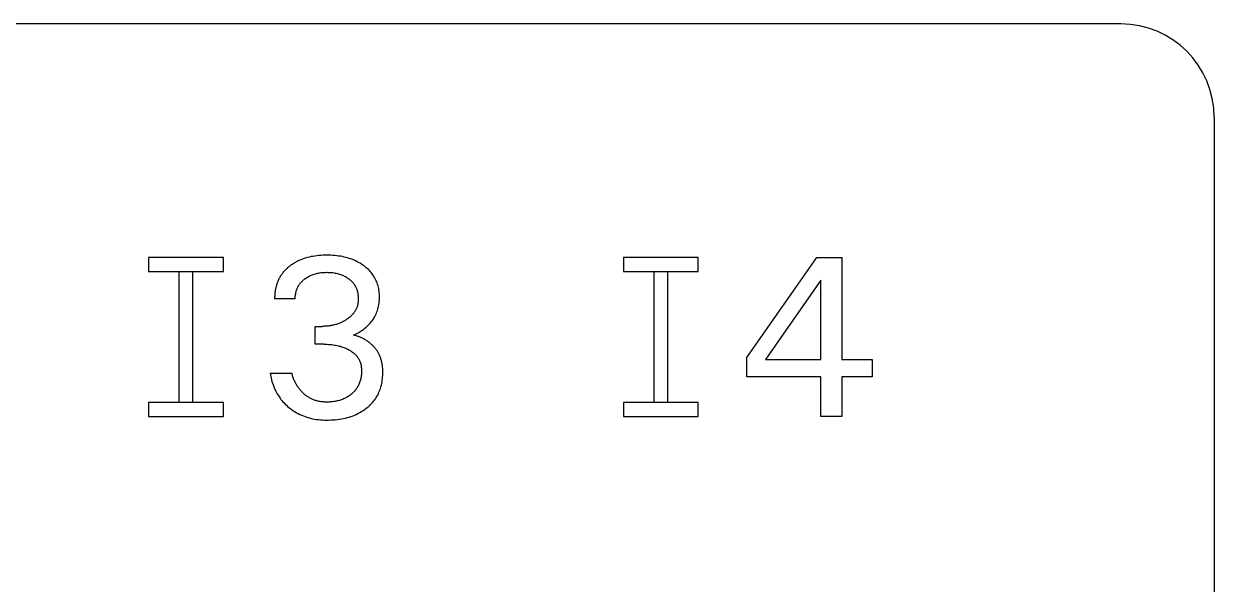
# Model space of a CAD drawing. Extents: x 0 to 420, y 0 to 297.
# Drawn here: x 170.53 to 183.26, y 253.86 to 259.86 of the extents above; entities that cross this region are included whole.
import ezdxf

# ---------------------------------------------------------------- set-up
doc = ezdxf.new("R2010")
doc.units = 0
doc.header["$LTSCALE"] = 23.1
doc.layers.add('10000_FRONT', color=7, linetype='CONTINUOUS')

msp = doc.modelspace()

# ---------------------------------------------------------------- linework, layer by layer
at = {"layer": '10000_FRONT', "color": 7, "linetype": 'CONTINUOUS'}
for p, q in [((182.263, 259.856), (148.763, 259.856)), ((183.263, 258.856), (183.263, 170.856)), ((173.664, 257.376), (173.642, 257.373)), ((173.685, 257.378), (173.664, 257.376)), ((173.707, 257.38), (173.685, 257.378)), ((173.728, 257.381), (173.707, 257.38)), ((173.75, 257.381), (173.728, 257.381)), ((173.772, 257.382), (173.75, 257.381)), ((173.792, 257.381), (173.772, 257.382)), ((173.813, 257.381), (173.792, 257.381)), ((173.834, 257.38), (173.813, 257.381)), ((173.855, 257.378), (173.834, 257.38)), ((173.876, 257.376), (173.855, 257.378)), ((173.896, 257.373), (173.876, 257.376)), ((173.917, 257.37), (173.896, 257.373)), ((171.863, 257.356), (171.863, 257.206)), ((172.663, 257.356), (171.863, 257.356)), ((172.663, 257.206), (172.663, 257.356)), ((173.351, 257.247), (173.344, 257.24)), ((173.359, 257.253), (173.351, 257.247)), ((173.366, 257.259), (173.359, 257.253)), ((173.374, 257.265), (173.366, 257.259)), ((173.381, 257.271), (173.374, 257.265)), ((173.39, 257.277), (173.381, 257.271)), ((173.398, 257.283), (173.39, 257.277)), ((173.407, 257.289), (173.398, 257.283)), ((173.416, 257.294), (173.407, 257.289)), ((173.425, 257.3), (173.416, 257.294)), ((173.434, 257.305), (173.425, 257.3)), ((173.443, 257.31), (173.434, 257.305)), ((173.453, 257.315), (173.443, 257.31)), ((173.462, 257.32), (173.453, 257.315)), ((173.472, 257.324), (173.462, 257.32)), ((173.481, 257.328), (173.472, 257.324)), ((173.491, 257.332), (173.481, 257.328)), ((173.509, 257.339), (173.491, 257.332)), ((173.527, 257.346), (173.509, 257.339)), ((173.546, 257.352), (173.527, 257.346)), ((173.564, 257.357), (173.546, 257.352)), ((173.583, 257.362), (173.564, 257.357)), ((173.602, 257.366), (173.583, 257.362)), ((173.621, 257.369), (173.602, 257.366)), ((173.642, 257.373), (173.621, 257.369)), ((173.936, 257.366), (173.917, 257.37)), ((173.954, 257.362), (173.936, 257.366)), ((173.973, 257.358), (173.954, 257.362)), ((173.991, 257.353), (173.973, 257.358)), ((174.009, 257.347), (173.991, 257.353)), ((174.027, 257.341), (174.009, 257.347)), ((174.045, 257.335), (174.027, 257.341)), ((174.062, 257.328), (174.045, 257.335)), ((174.078, 257.32), (174.062, 257.328)), ((174.094, 257.312), (174.078, 257.32)), ((174.11, 257.304), (174.094, 257.312)), ((174.126, 257.295), (174.11, 257.304)), ((174.141, 257.286), (174.126, 257.295)), ((174.156, 257.276), (174.141, 257.286)), ((174.168, 257.267), (174.156, 257.276)), ((174.18, 257.258), (174.168, 257.267)), ((174.192, 257.248), (174.18, 257.258)), ((174.203, 257.238), (174.192, 257.248)), ((176.943, 257.356), (176.943, 257.206)), ((177.743, 257.356), (176.943, 257.356)), ((177.743, 257.206), (177.743, 257.356)), ((178.263, 256.287), (179.013, 257.356)), ((179.013, 257.356), (179.281, 257.356)), ((179.281, 257.356), (179.281, 256.267)), ((171.863, 257.206), (172.663, 257.206)), ((172.188, 257.206), (172.188, 255.806)), ((172.338, 255.806), (172.338, 257.206)), ((173.254, 257.119), (173.25, 257.111)), ((173.258, 257.128), (173.254, 257.119)), ((173.262, 257.136), (173.258, 257.128)), ((173.267, 257.144), (173.262, 257.136)), ((173.271, 257.152), (173.267, 257.144)), ((173.276, 257.16), (173.271, 257.152)), ((173.282, 257.168), (173.276, 257.16)), ((173.287, 257.176), (173.282, 257.168)), ((173.292, 257.184), (173.287, 257.176)), ((173.298, 257.191), (173.292, 257.184)), ((173.304, 257.199), (173.298, 257.191)), ((173.311, 257.206), (173.304, 257.199)), ((173.317, 257.213), (173.311, 257.206)), ((173.323, 257.22), (173.317, 257.213)), ((173.33, 257.227), (173.323, 257.22)), ((173.337, 257.234), (173.33, 257.227)), ((173.344, 257.24), (173.337, 257.234)), ((173.521, 257.117), (173.528, 257.123)), ((173.528, 257.123), (173.535, 257.129)), ((173.535, 257.129), (173.544, 257.135)), ((173.544, 257.135), (173.554, 257.141)), ((173.554, 257.141), (173.563, 257.147)), ((173.563, 257.147), (173.573, 257.153)), ((173.573, 257.153), (173.583, 257.158)), ((173.583, 257.158), (173.593, 257.163)), ((173.593, 257.163), (173.603, 257.168)), ((173.603, 257.168), (173.613, 257.172)), ((173.613, 257.172), (173.624, 257.176)), ((173.624, 257.176), (173.635, 257.18)), ((173.635, 257.18), (173.647, 257.183)), ((173.647, 257.183), (173.658, 257.186)), ((173.658, 257.186), (173.669, 257.189)), ((173.669, 257.189), (173.681, 257.191)), ((173.681, 257.191), (173.693, 257.193)), ((173.693, 257.193), (173.706, 257.195)), ((173.706, 257.195), (173.718, 257.196)), ((173.718, 257.196), (173.731, 257.197)), ((173.731, 257.197), (173.744, 257.198)), ((173.744, 257.198), (173.756, 257.198)), ((173.756, 257.198), (173.769, 257.199)), ((173.769, 257.199), (173.782, 257.198)), ((173.782, 257.198), (173.795, 257.198)), ((173.795, 257.198), (173.808, 257.197)), ((173.808, 257.197), (173.821, 257.196)), ((173.821, 257.196), (173.834, 257.195)), ((173.834, 257.195), (173.847, 257.193)), ((173.847, 257.193), (173.86, 257.191)), ((173.86, 257.191), (173.871, 257.189)), ((173.871, 257.189), (173.883, 257.186)), ((173.883, 257.186), (173.894, 257.183)), ((173.894, 257.183), (173.905, 257.18)), ((173.905, 257.18), (173.916, 257.176)), ((173.916, 257.176), (173.927, 257.172)), ((173.927, 257.172), (173.938, 257.168)), ((173.938, 257.168), (173.947, 257.164)), ((173.947, 257.164), (173.956, 257.159)), ((173.956, 257.159), (173.965, 257.155)), ((173.965, 257.155), (173.973, 257.15)), ((173.973, 257.15), (173.981, 257.145)), ((173.981, 257.145), (173.989, 257.14)), ((173.989, 257.14), (173.997, 257.134)), ((173.997, 257.134), (174.005, 257.129)), ((174.005, 257.129), (174.012, 257.123)), ((174.012, 257.123), (174.019, 257.117)), ((174.214, 257.228), (174.203, 257.238)), ((174.225, 257.217), (174.214, 257.228)), ((174.235, 257.206), (174.225, 257.217)), ((174.245, 257.195), (174.235, 257.206)), ((174.254, 257.183), (174.245, 257.195)), ((174.263, 257.171), (174.254, 257.183)), ((174.271, 257.16), (174.263, 257.171)), ((174.278, 257.147), (174.271, 257.16)), ((174.285, 257.135), (174.278, 257.147)), ((174.292, 257.122), (174.285, 257.135)), ((174.298, 257.109), (174.292, 257.122)), ((176.943, 257.206), (177.743, 257.206)), ((177.268, 257.206), (177.268, 255.806)), ((177.418, 255.806), (177.418, 257.206)), ((173.217, 257.001), (173.216, 256.991)), ((173.219, 257.01), (173.217, 257.001)), ((173.221, 257.02), (173.219, 257.01)), ((173.223, 257.029), (173.221, 257.02)), ((173.225, 257.038), (173.223, 257.029)), ((173.228, 257.048), (173.225, 257.038)), ((173.23, 257.057), (173.228, 257.048)), ((173.233, 257.066), (173.23, 257.057)), ((173.236, 257.075), (173.233, 257.066)), ((173.239, 257.084), (173.236, 257.075)), ((173.242, 257.093), (173.239, 257.084)), ((173.246, 257.102), (173.242, 257.093)), ((173.25, 257.111), (173.246, 257.102)), ((173.441, 256.99), (173.443, 256.999)), ((173.443, 256.999), (173.446, 257.008)), ((173.446, 257.008), (173.449, 257.016)), ((173.449, 257.016), (173.452, 257.024)), ((173.452, 257.024), (173.456, 257.032)), ((173.456, 257.032), (173.46, 257.04)), ((173.46, 257.04), (173.464, 257.048)), ((173.464, 257.048), (173.468, 257.056)), ((173.468, 257.056), (173.473, 257.063)), ((173.473, 257.063), (173.478, 257.071)), ((173.478, 257.071), (173.483, 257.078)), ((173.483, 257.078), (173.489, 257.085)), ((173.489, 257.085), (173.495, 257.092)), ((173.495, 257.092), (173.501, 257.099)), ((173.501, 257.099), (173.508, 257.105)), ((173.508, 257.105), (173.514, 257.111)), ((173.514, 257.111), (173.521, 257.117)), ((174.019, 257.117), (174.026, 257.111)), ((174.026, 257.111), (174.033, 257.105)), ((174.033, 257.105), (174.039, 257.099)), ((174.039, 257.099), (174.045, 257.092)), ((174.045, 257.092), (174.051, 257.085)), ((174.051, 257.085), (174.056, 257.078)), ((174.056, 257.078), (174.062, 257.071)), ((174.062, 257.071), (174.066, 257.063)), ((174.066, 257.063), (174.071, 257.056)), ((174.071, 257.056), (174.075, 257.048)), ((174.075, 257.048), (174.079, 257.04)), ((174.079, 257.04), (174.083, 257.032)), ((174.083, 257.032), (174.087, 257.024)), ((174.087, 257.024), (174.09, 257.016)), ((174.09, 257.016), (174.093, 257.007)), ((174.093, 257.007), (174.095, 256.999)), ((174.095, 256.999), (174.098, 256.989)), ((174.304, 257.096), (174.298, 257.109)), ((174.309, 257.083), (174.304, 257.096)), ((174.313, 257.069), (174.309, 257.083)), ((174.318, 257.054), (174.313, 257.069)), ((174.321, 257.04), (174.318, 257.054)), ((174.325, 257.025), (174.321, 257.04)), ((174.327, 257.01), (174.325, 257.025)), ((174.329, 256.995), (174.327, 257.01)), ((174.331, 256.979), (174.329, 256.995)), ((179.054, 257.114), (178.462, 256.267)), ((179.054, 256.267), (179.054, 257.114)), ((173.212, 256.943), (173.211, 256.933)), ((173.211, 256.933), (173.211, 256.924)), ((173.211, 256.924), (173.211, 256.914)), ((173.432, 256.914), (173.211, 256.914)), ((173.213, 256.962), (173.212, 256.953)), ((173.212, 256.953), (173.212, 256.943)), ((173.214, 256.972), (173.213, 256.962)), ((173.215, 256.981), (173.214, 256.972)), ((173.216, 256.991), (173.215, 256.981)), ((173.432, 256.933), (173.433, 256.943)), ((173.432, 256.924), (173.432, 256.933)), ((173.432, 256.914), (173.432, 256.924)), ((173.433, 256.943), (173.434, 256.952)), ((173.434, 256.952), (173.435, 256.962)), ((173.435, 256.962), (173.437, 256.971)), ((173.437, 256.971), (173.438, 256.981)), ((173.438, 256.981), (173.441, 256.99)), ((174.098, 256.989), (174.1, 256.98)), ((174.1, 256.98), (174.102, 256.97)), ((174.102, 256.97), (174.103, 256.96)), ((174.103, 256.868), (174.102, 256.861)), ((174.103, 256.96), (174.105, 256.951)), ((174.104, 256.876), (174.103, 256.868)), ((174.105, 256.883), (174.104, 256.876)), ((174.105, 256.951), (174.106, 256.941)), ((174.106, 256.897), (174.105, 256.89)), ((174.105, 256.89), (174.105, 256.883)), ((174.106, 256.941), (174.106, 256.931)), ((174.106, 256.931), (174.106, 256.922)), ((174.106, 256.922), (174.107, 256.912)), ((174.107, 256.912), (174.106, 256.905)), ((174.106, 256.905), (174.106, 256.897)), ((174.327, 256.852), (174.329, 256.869)), ((174.329, 256.869), (174.331, 256.885)), ((174.332, 256.964), (174.331, 256.979)), ((174.331, 256.885), (174.332, 256.901)), ((174.333, 256.949), (174.332, 256.964)), ((174.332, 256.901), (174.333, 256.917)), ((174.333, 256.934), (174.333, 256.949)), ((174.333, 256.917), (174.333, 256.934)), ((174.039, 256.741), (174.033, 256.735)), ((174.044, 256.747), (174.039, 256.741)), ((174.049, 256.753), (174.044, 256.747)), ((174.054, 256.758), (174.049, 256.753)), ((174.058, 256.764), (174.054, 256.758)), ((174.062, 256.77), (174.058, 256.764)), ((174.066, 256.776), (174.062, 256.77)), ((174.07, 256.782), (174.066, 256.776)), ((174.074, 256.788), (174.07, 256.782)), ((174.078, 256.794), (174.074, 256.788)), ((174.081, 256.8), (174.078, 256.794)), ((174.084, 256.807), (174.081, 256.8)), ((174.087, 256.813), (174.084, 256.807)), ((174.09, 256.82), (174.087, 256.813)), ((174.092, 256.826), (174.09, 256.82)), ((174.095, 256.833), (174.092, 256.826)), ((174.097, 256.84), (174.095, 256.833)), ((174.099, 256.847), (174.097, 256.84)), ((174.1, 256.854), (174.099, 256.847)), ((174.102, 256.861), (174.1, 256.854)), ((174.287, 256.734), (174.294, 256.748)), ((174.294, 256.748), (174.3, 256.762)), ((174.3, 256.762), (174.306, 256.776)), ((174.306, 256.776), (174.311, 256.79)), ((174.311, 256.79), (174.316, 256.805)), ((174.316, 256.805), (174.32, 256.821)), ((174.32, 256.821), (174.324, 256.837)), ((174.324, 256.837), (174.327, 256.852)), ((173.645, 256.43), (173.645, 256.62)), ((173.645, 256.62), (173.721, 256.62)), ((173.731, 256.62), (173.721, 256.62)), ((173.742, 256.621), (173.731, 256.62)), ((173.752, 256.621), (173.742, 256.621)), ((173.763, 256.622), (173.752, 256.621)), ((173.773, 256.623), (173.763, 256.622)), ((173.783, 256.624), (173.773, 256.623)), ((173.794, 256.625), (173.783, 256.624)), ((173.804, 256.626), (173.794, 256.625)), ((173.814, 256.628), (173.804, 256.626)), ((173.824, 256.63), (173.814, 256.628)), ((173.834, 256.632), (173.824, 256.63)), ((173.843, 256.634), (173.834, 256.632)), ((173.853, 256.637), (173.843, 256.634)), ((173.862, 256.639), (173.853, 256.637)), ((173.872, 256.642), (173.862, 256.639)), ((173.881, 256.645), (173.872, 256.642)), ((173.891, 256.648), (173.881, 256.645)), ((173.9, 256.652), (173.891, 256.648)), ((173.909, 256.655), (173.9, 256.652)), ((173.918, 256.659), (173.909, 256.655)), ((173.927, 256.663), (173.918, 256.659)), ((173.935, 256.667), (173.927, 256.663)), ((173.944, 256.672), (173.935, 256.667)), ((173.953, 256.676), (173.944, 256.672)), ((173.961, 256.681), (173.953, 256.676)), ((173.969, 256.686), (173.961, 256.681)), ((173.978, 256.691), (173.969, 256.686)), ((173.984, 256.696), (173.978, 256.691)), ((173.991, 256.7), (173.984, 256.696)), ((173.997, 256.705), (173.991, 256.7)), ((174.003, 256.71), (173.997, 256.705)), ((174.01, 256.714), (174.003, 256.71)), ((174.016, 256.719), (174.01, 256.714)), ((174.022, 256.725), (174.016, 256.719)), ((174.027, 256.73), (174.022, 256.725)), ((174.033, 256.735), (174.027, 256.73)), ((174.178, 256.601), (174.19, 256.611)), ((174.19, 256.611), (174.202, 256.622)), ((174.202, 256.622), (174.213, 256.633)), ((174.213, 256.633), (174.224, 256.644)), ((174.224, 256.644), (174.235, 256.656)), ((174.235, 256.656), (174.245, 256.668)), ((174.245, 256.668), (174.255, 256.681)), ((174.255, 256.681), (174.264, 256.694)), ((174.264, 256.694), (174.272, 256.707)), ((174.272, 256.707), (174.28, 256.72)), ((174.28, 256.72), (174.287, 256.734)), ((174.054, 256.526), (174.068, 256.533)), ((174.062, 256.525), (174.054, 256.526)), ((174.07, 256.523), (174.062, 256.525)), ((174.068, 256.533), (174.083, 256.54)), ((174.078, 256.521), (174.07, 256.523)), ((174.086, 256.518), (174.078, 256.521)), ((174.083, 256.54), (174.097, 256.547)), ((174.094, 256.516), (174.086, 256.518)), ((174.102, 256.513), (174.094, 256.516)), ((174.097, 256.547), (174.111, 256.555)), ((174.11, 256.511), (174.102, 256.513)), ((174.118, 256.508), (174.11, 256.511)), ((174.111, 256.555), (174.125, 256.564)), ((174.126, 256.504), (174.118, 256.508)), ((174.125, 256.564), (174.139, 256.572)), ((174.134, 256.501), (174.126, 256.504)), ((174.141, 256.498), (174.134, 256.501)), ((174.139, 256.572), (174.152, 256.581)), ((174.149, 256.494), (174.141, 256.498)), ((174.157, 256.49), (174.149, 256.494)), ((174.152, 256.581), (174.165, 256.591)), ((174.164, 256.486), (174.157, 256.49)), ((174.172, 256.482), (174.164, 256.486)), ((174.165, 256.591), (174.178, 256.601)), ((174.179, 256.478), (174.172, 256.482)), ((173.738, 256.43), (173.645, 256.43)), ((173.738, 256.43), (173.755, 256.43)), ((173.755, 256.43), (173.771, 256.429)), ((173.771, 256.429), (173.788, 256.428)), ((173.788, 256.428), (173.805, 256.427)), ((173.805, 256.427), (173.822, 256.425)), ((173.822, 256.425), (173.838, 256.423)), ((173.838, 256.423), (173.851, 256.421)), ((173.851, 256.421), (173.864, 256.419)), ((173.864, 256.419), (173.877, 256.416)), ((173.877, 256.416), (173.89, 256.414)), ((173.89, 256.414), (173.903, 256.41)), ((173.903, 256.41), (173.915, 256.407)), ((173.915, 256.407), (173.928, 256.403)), ((173.928, 256.403), (173.94, 256.399)), ((173.94, 256.399), (173.951, 256.395)), ((173.951, 256.395), (173.962, 256.391)), ((173.962, 256.391), (173.974, 256.386)), ((173.974, 256.386), (173.985, 256.381)), ((173.985, 256.381), (173.996, 256.375)), ((173.996, 256.375), (174.007, 256.37)), ((174.007, 256.37), (174.015, 256.365)), ((174.015, 256.365), (174.023, 256.36)), ((174.023, 256.36), (174.031, 256.355)), ((174.031, 256.355), (174.039, 256.349)), ((174.187, 256.473), (174.179, 256.478)), ((174.194, 256.469), (174.187, 256.473)), ((174.201, 256.464), (174.194, 256.469)), ((174.208, 256.459), (174.201, 256.464)), ((174.215, 256.454), (174.208, 256.459)), ((174.222, 256.449), (174.215, 256.454)), ((174.229, 256.444), (174.222, 256.449)), ((174.235, 256.439), (174.229, 256.444)), ((174.241, 256.433), (174.235, 256.439)), ((174.248, 256.428), (174.241, 256.433)), ((174.254, 256.422), (174.248, 256.428)), ((174.259, 256.417), (174.254, 256.422)), ((174.265, 256.411), (174.259, 256.417)), ((174.271, 256.405), (174.265, 256.411)), ((174.276, 256.399), (174.271, 256.405)), ((174.282, 256.393), (174.276, 256.399)), ((174.287, 256.387), (174.282, 256.393)), ((174.292, 256.38), (174.287, 256.387)), ((174.297, 256.374), (174.292, 256.38)), ((174.302, 256.368), (174.297, 256.374)), ((174.306, 256.361), (174.302, 256.368)), ((174.311, 256.354), (174.306, 256.361)), ((174.039, 256.349), (174.046, 256.344)), ((174.046, 256.344), (174.054, 256.338)), ((174.054, 256.338), (174.061, 256.332)), ((174.061, 256.332), (174.068, 256.325)), ((174.068, 256.325), (174.075, 256.319)), ((174.075, 256.319), (174.081, 256.312)), ((174.081, 256.312), (174.087, 256.305)), ((174.087, 256.305), (174.093, 256.298)), ((174.093, 256.298), (174.098, 256.292)), ((174.098, 256.292), (174.103, 256.284)), ((174.103, 256.284), (174.108, 256.277)), ((174.108, 256.277), (174.112, 256.269)), ((174.112, 256.269), (174.116, 256.262)), ((174.116, 256.262), (174.12, 256.254)), ((174.12, 256.254), (174.123, 256.246)), ((174.123, 256.246), (174.126, 256.238)), ((174.126, 256.238), (174.129, 256.229)), ((174.129, 256.229), (174.132, 256.221)), ((174.315, 256.347), (174.311, 256.354)), ((174.319, 256.341), (174.315, 256.347)), ((174.323, 256.334), (174.319, 256.341)), ((174.327, 256.326), (174.323, 256.334)), ((174.331, 256.319), (174.327, 256.326)), ((174.334, 256.312), (174.331, 256.319)), ((174.338, 256.304), (174.334, 256.312)), ((174.341, 256.296), (174.338, 256.304)), ((174.344, 256.289), (174.341, 256.296)), ((174.347, 256.281), (174.344, 256.289)), ((174.349, 256.272), (174.347, 256.281)), ((174.352, 256.264), (174.349, 256.272)), ((174.354, 256.256), (174.352, 256.264)), ((174.356, 256.248), (174.354, 256.256)), ((174.358, 256.239), (174.356, 256.248)), ((174.36, 256.231), (174.358, 256.239)), ((174.361, 256.223), (174.36, 256.231)), ((178.263, 256.082), (178.263, 256.287)), ((178.462, 256.267), (179.054, 256.267)), ((179.281, 256.267), (179.603, 256.267)), ((179.603, 256.267), (179.603, 256.082)), ((173.163, 256.12), (173.166, 256.102)), ((173.163, 256.12), (173.396, 256.12)), ((173.166, 256.102), (173.17, 256.084)), ((173.398, 256.11), (173.396, 256.12)), ((173.401, 256.1), (173.398, 256.11)), ((173.404, 256.091), (173.401, 256.1)), ((174.132, 256.221), (174.134, 256.212)), ((174.134, 256.212), (174.136, 256.203)), ((174.136, 256.203), (174.138, 256.194)), ((174.138, 256.194), (174.139, 256.185)), ((174.14, 256.103), (174.138, 256.092)), ((174.139, 256.185), (174.14, 256.175)), ((174.14, 256.175), (174.141, 256.166)), ((174.141, 256.126), (174.14, 256.114)), ((174.14, 256.114), (174.14, 256.103)), ((174.141, 256.166), (174.141, 256.157)), ((174.141, 256.157), (174.141, 256.148)), ((174.141, 256.148), (174.141, 256.137)), ((174.141, 256.137), (174.141, 256.126)), ((174.363, 256.214), (174.361, 256.223)), ((174.364, 256.206), (174.363, 256.214)), ((174.366, 256.187), (174.364, 256.206)), ((174.368, 256.168), (174.366, 256.187)), ((174.369, 256.15), (174.368, 256.168)), ((174.368, 256.096), (174.369, 256.113)), ((174.369, 256.131), (174.369, 256.15)), ((174.369, 256.113), (174.369, 256.131)), ((173.17, 256.084), (173.174, 256.066)), ((173.174, 256.066), (173.178, 256.047)), ((173.178, 256.047), (173.183, 256.03)), ((173.183, 256.03), (173.189, 256.012)), ((173.189, 256.012), (173.195, 255.994)), ((173.195, 255.994), (173.202, 255.977)), ((173.202, 255.977), (173.208, 255.961)), ((173.407, 256.081), (173.404, 256.091)), ((173.411, 256.071), (173.407, 256.081)), ((173.414, 256.061), (173.411, 256.071)), ((173.418, 256.052), (173.414, 256.061)), ((173.422, 256.042), (173.418, 256.052)), ((173.426, 256.033), (173.422, 256.042)), ((173.43, 256.024), (173.426, 256.033)), ((173.435, 256.016), (173.43, 256.024)), ((173.439, 256.007), (173.435, 256.016)), ((173.444, 255.999), (173.439, 256.007)), ((173.449, 255.99), (173.444, 255.999)), ((173.454, 255.982), (173.449, 255.99)), ((173.459, 255.974), (173.454, 255.982)), ((173.464, 255.966), (173.459, 255.974)), ((174.099, 255.973), (174.093, 255.964)), ((174.104, 255.982), (174.099, 255.973)), ((174.108, 255.991), (174.104, 255.982)), ((174.112, 256), (174.108, 255.991)), ((174.116, 256.01), (174.112, 256)), ((174.12, 256.019), (174.116, 256.01)), ((174.124, 256.029), (174.12, 256.019)), ((174.127, 256.038), (174.124, 256.029)), ((174.129, 256.048), (174.127, 256.038)), ((174.132, 256.059), (174.129, 256.048)), ((174.134, 256.07), (174.132, 256.059)), ((174.137, 256.081), (174.134, 256.07)), ((174.138, 256.092), (174.137, 256.081)), ((174.344, 255.96), (174.349, 255.975)), ((174.349, 255.975), (174.354, 255.992)), ((174.354, 255.992), (174.357, 256.009)), ((174.357, 256.009), (174.361, 256.026)), ((174.361, 256.026), (174.363, 256.044)), ((174.363, 256.044), (174.366, 256.061)), ((174.366, 256.061), (174.367, 256.078)), ((174.367, 256.078), (174.368, 256.096)), ((179.054, 256.082), (178.263, 256.082)), ((179.054, 255.656), (179.054, 256.082)), ((179.281, 256.082), (179.281, 255.656)), ((179.603, 256.082), (179.281, 256.082)), ((173.208, 255.961), (173.215, 255.945)), ((173.215, 255.945), (173.223, 255.929)), ((173.223, 255.929), (173.231, 255.913)), ((173.231, 255.913), (173.24, 255.898)), ((173.24, 255.898), (173.249, 255.883)), ((173.249, 255.883), (173.259, 255.869)), ((173.259, 255.869), (173.269, 255.854)), ((173.269, 255.854), (173.279, 255.84)), ((173.47, 255.959), (173.464, 255.966)), ((173.476, 255.951), (173.47, 255.959)), ((173.482, 255.944), (173.476, 255.951)), ((173.488, 255.937), (173.482, 255.944)), ((173.494, 255.93), (173.488, 255.937)), ((173.5, 255.923), (173.494, 255.93)), ((173.507, 255.916), (173.5, 255.923)), ((173.513, 255.91), (173.507, 255.916)), ((173.52, 255.904), (173.513, 255.91)), ((173.527, 255.897), (173.52, 255.904)), ((173.534, 255.892), (173.527, 255.897)), ((173.54, 255.886), (173.534, 255.892)), ((173.547, 255.881), (173.54, 255.886)), ((173.554, 255.876), (173.547, 255.881)), ((173.561, 255.871), (173.554, 255.876)), ((173.568, 255.866), (173.561, 255.871)), ((173.576, 255.862), (173.568, 255.866)), ((173.583, 255.857), (173.576, 255.862)), ((173.591, 255.853), (173.583, 255.857)), ((173.598, 255.849), (173.591, 255.853)), ((173.606, 255.845), (173.598, 255.849)), ((173.614, 255.842), (173.606, 255.845)), ((173.959, 255.849), (173.948, 255.844)), ((173.969, 255.853), (173.959, 255.849)), ((173.978, 255.859), (173.969, 255.853)), ((173.988, 255.864), (173.978, 255.859)), ((173.997, 255.87), (173.988, 255.864)), ((174.007, 255.876), (173.997, 255.87)), ((174.016, 255.882), (174.007, 255.876)), ((174.024, 255.889), (174.016, 255.882)), ((174.033, 255.896), (174.024, 255.889)), ((174.041, 255.903), (174.033, 255.896)), ((174.048, 255.91), (174.041, 255.903)), ((174.055, 255.917), (174.048, 255.91)), ((174.062, 255.924), (174.055, 255.917)), ((174.069, 255.932), (174.062, 255.924)), ((174.076, 255.94), (174.069, 255.932)), ((174.082, 255.948), (174.076, 255.94)), ((174.088, 255.956), (174.082, 255.948)), ((174.093, 255.964), (174.088, 255.956)), ((174.279, 255.832), (174.289, 255.845)), ((174.289, 255.845), (174.298, 255.859)), ((174.298, 255.859), (174.306, 255.872)), ((174.306, 255.872), (174.314, 255.886)), ((174.314, 255.886), (174.321, 255.901)), ((174.321, 255.901), (174.327, 255.915)), ((174.327, 255.915), (174.334, 255.93)), ((174.334, 255.93), (174.339, 255.945)), ((174.339, 255.945), (174.344, 255.96)), ((171.863, 255.806), (171.863, 255.656)), ((172.663, 255.806), (171.863, 255.806)), ((172.663, 255.656), (172.663, 255.806)), ((173.279, 255.84), (173.29, 255.827)), ((173.29, 255.827), (173.301, 255.814)), ((173.301, 255.814), (173.313, 255.801)), ((173.313, 255.801), (173.325, 255.788)), ((173.325, 255.788), (173.338, 255.776)), ((173.338, 255.776), (173.351, 255.765)), ((173.351, 255.765), (173.364, 255.753)), ((173.364, 255.753), (173.38, 255.741)), ((173.38, 255.741), (173.396, 255.729)), ((173.396, 255.729), (173.413, 255.718)), ((173.413, 255.718), (173.43, 255.707)), ((173.622, 255.838), (173.614, 255.842)), ((173.629, 255.835), (173.622, 255.838)), ((173.637, 255.832), (173.629, 255.835)), ((173.646, 255.829), (173.637, 255.832)), ((173.654, 255.827), (173.646, 255.829)), ((173.662, 255.824), (173.654, 255.827)), ((173.67, 255.822), (173.662, 255.824)), ((173.679, 255.82), (173.67, 255.822)), ((173.688, 255.818), (173.679, 255.82)), ((173.698, 255.816), (173.688, 255.818)), ((173.708, 255.815), (173.698, 255.816)), ((173.718, 255.814), (173.708, 255.815)), ((173.728, 255.813), (173.718, 255.814)), ((173.738, 255.812), (173.728, 255.813)), ((173.748, 255.811), (173.738, 255.812)), ((173.758, 255.811), (173.748, 255.811)), ((173.768, 255.811), (173.758, 255.811)), ((173.781, 255.811), (173.768, 255.811)), ((173.794, 255.811), (173.781, 255.811)), ((173.807, 255.812), (173.794, 255.811)), ((173.819, 255.813), (173.807, 255.812)), ((173.832, 255.814), (173.819, 255.813)), ((173.845, 255.816), (173.832, 255.814)), ((173.858, 255.818), (173.845, 255.816)), ((173.87, 255.82), (173.858, 255.818)), ((173.882, 255.823), (173.87, 255.82)), ((173.893, 255.825), (173.882, 255.823)), ((173.904, 255.828), (173.893, 255.825)), ((173.915, 255.832), (173.904, 255.828)), ((173.926, 255.835), (173.915, 255.832)), ((173.937, 255.84), (173.926, 255.835)), ((173.948, 255.844), (173.937, 255.84)), ((174.146, 255.712), (174.16, 255.721)), ((174.16, 255.721), (174.175, 255.731)), ((174.175, 255.731), (174.188, 255.741)), ((174.188, 255.741), (174.201, 255.751)), ((174.201, 255.751), (174.214, 255.761)), ((174.214, 255.761), (174.226, 255.772)), ((174.226, 255.772), (174.237, 255.783)), ((174.237, 255.783), (174.248, 255.795)), ((174.248, 255.795), (174.259, 255.807)), ((174.259, 255.807), (174.27, 255.819)), ((174.27, 255.819), (174.279, 255.832)), ((176.943, 255.806), (176.943, 255.656)), ((177.743, 255.806), (176.943, 255.806)), ((177.743, 255.656), (177.743, 255.806)), ((171.863, 255.656), (172.663, 255.656)), ((173.43, 255.707), (173.447, 255.697)), ((173.447, 255.697), (173.464, 255.687)), ((173.464, 255.687), (173.482, 255.678)), ((173.482, 255.678), (173.501, 255.67)), ((173.501, 255.67), (173.519, 255.662)), ((173.519, 255.662), (173.538, 255.655)), ((173.538, 255.655), (173.557, 255.648)), ((173.557, 255.648), (173.577, 255.643)), ((173.577, 255.643), (173.596, 255.637)), ((173.596, 255.637), (173.616, 255.633)), ((173.616, 255.633), (173.637, 255.629)), ((173.637, 255.629), (173.658, 255.625)), ((173.658, 255.625), (173.68, 255.623)), ((173.68, 255.623), (173.701, 255.621)), ((173.701, 255.621), (173.723, 255.619)), ((173.723, 255.619), (173.744, 255.618)), ((173.744, 255.618), (173.766, 255.618)), ((173.766, 255.618), (173.789, 255.618)), ((173.789, 255.618), (173.812, 255.619)), ((173.812, 255.619), (173.836, 255.62)), ((173.836, 255.62), (173.859, 255.622)), ((173.859, 255.622), (173.882, 255.624)), ((173.882, 255.624), (173.905, 255.628)), ((173.905, 255.628), (173.928, 255.632)), ((173.928, 255.632), (173.949, 255.636)), ((173.949, 255.636), (173.969, 255.64)), ((173.969, 255.64), (173.99, 255.645)), ((173.99, 255.645), (174.01, 255.651)), ((174.01, 255.651), (174.03, 255.658)), ((174.03, 255.658), (174.05, 255.665)), ((174.05, 255.665), (174.069, 255.672)), ((174.069, 255.672), (174.085, 255.679)), ((174.085, 255.679), (174.101, 255.687)), ((174.101, 255.687), (174.116, 255.695)), ((174.116, 255.695), (174.131, 255.703)), ((174.131, 255.703), (174.146, 255.712)), ((176.943, 255.656), (177.743, 255.656)), ((179.281, 255.656), (179.054, 255.656))]:
    msp.add_line(p, q, dxfattribs=at)
msp.add_arc((182.263, 258.856), 1, 0, 90, dxfattribs=at)

doc.saveas('drawing.dxf')
